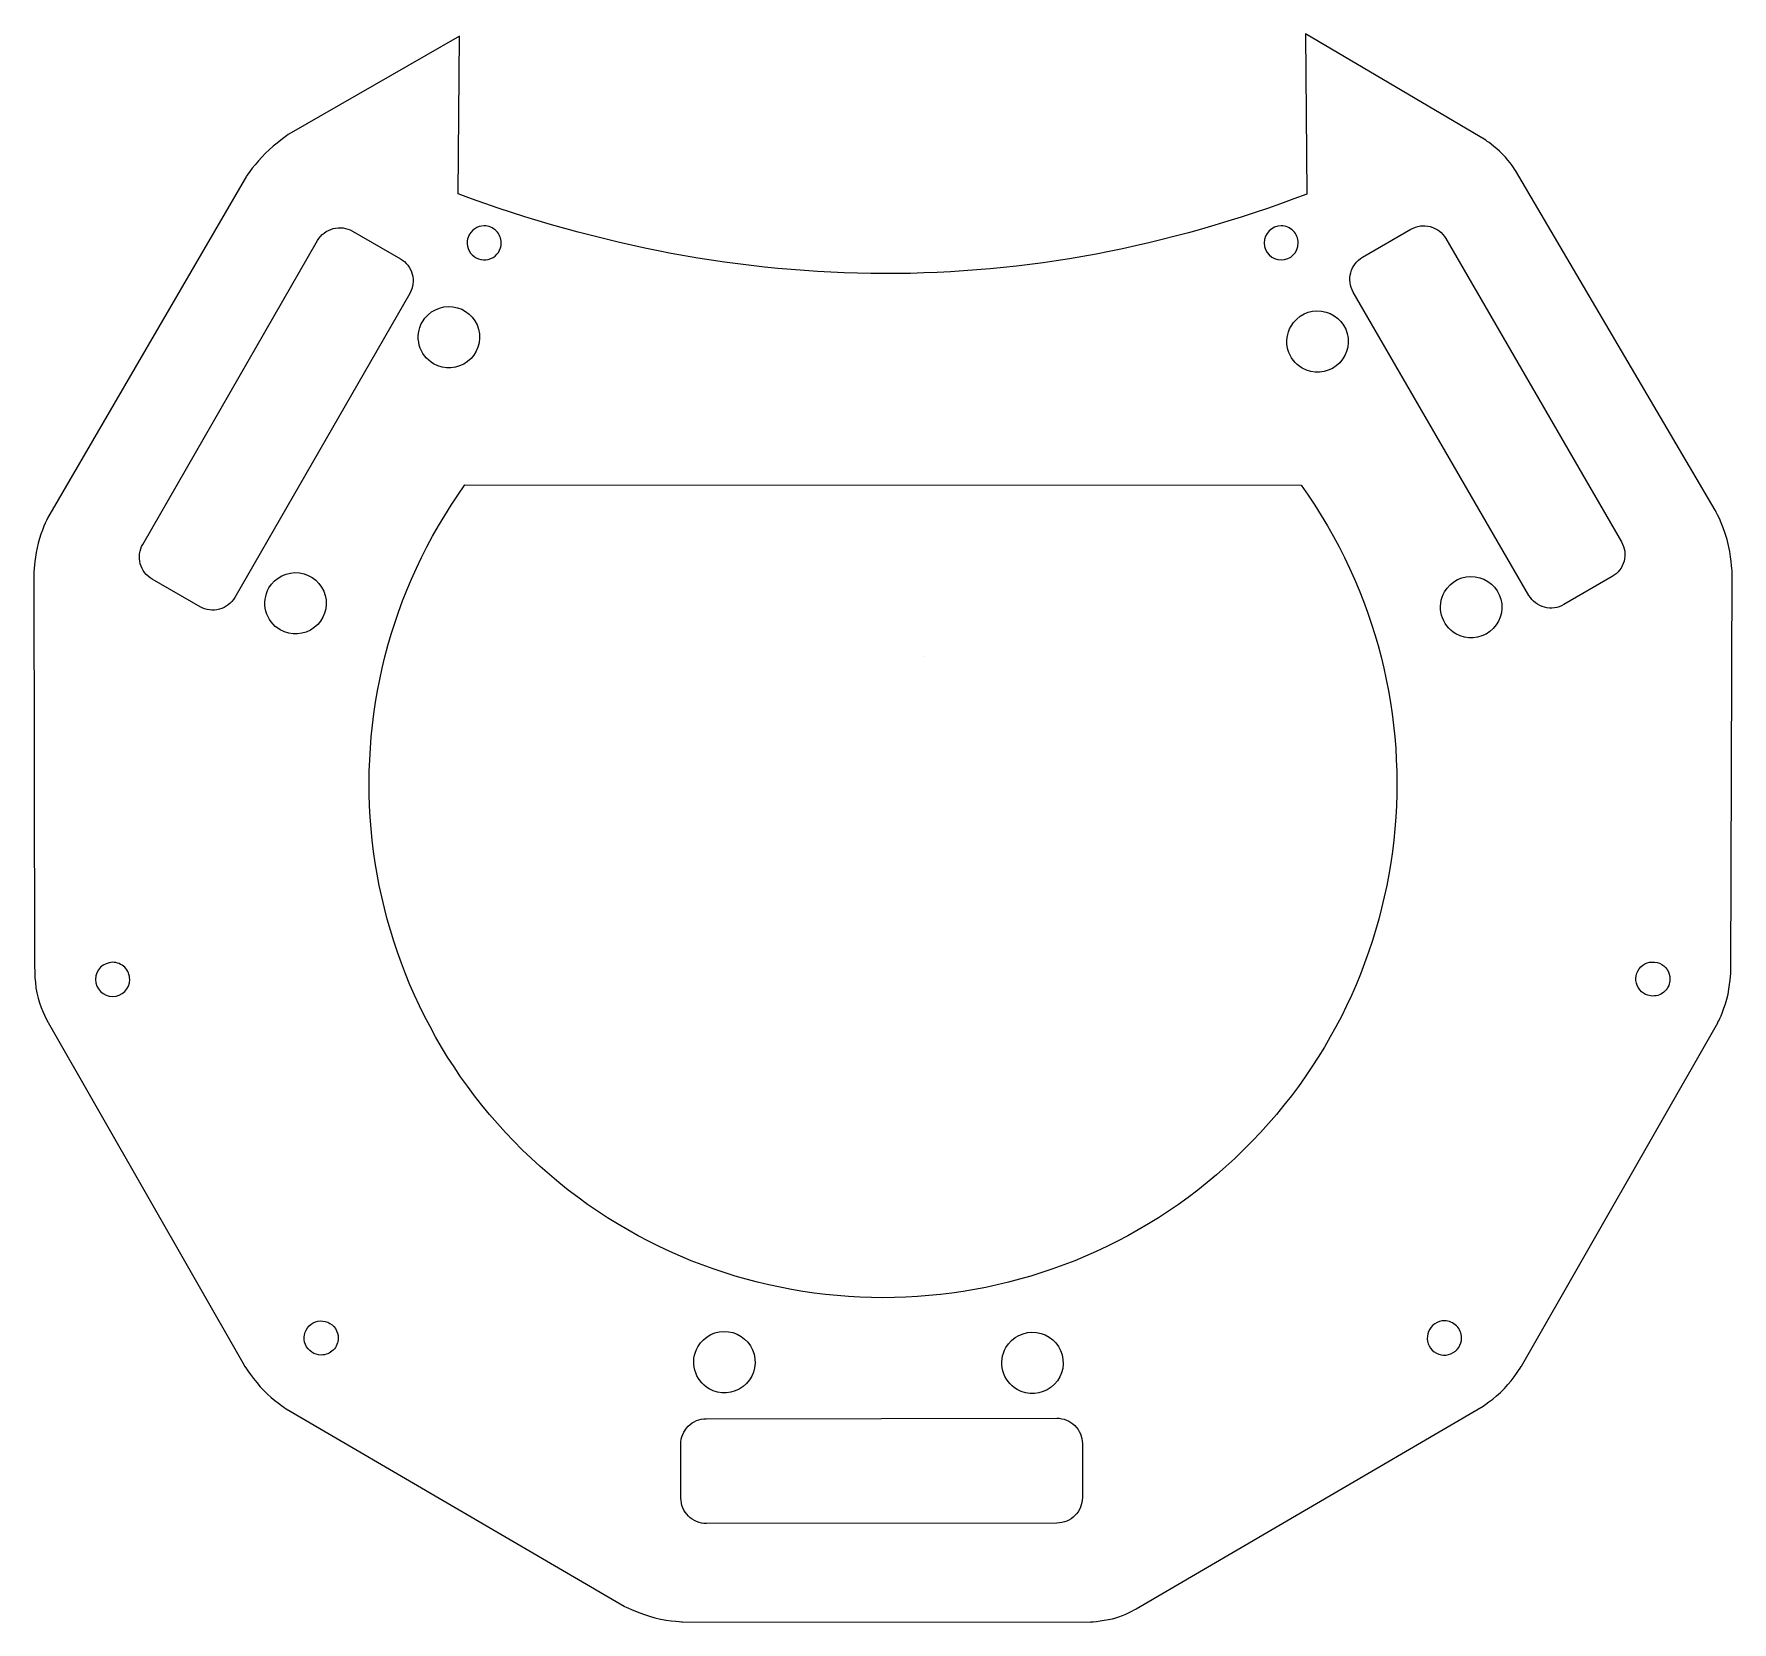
# Model space of a CAD drawing. Extents: x 1 to 211, y 230 to 427.
import ezdxf

# ---------------------------------------------------------------- set-up
doc = ezdxf.new("R2010")
doc.units = 0
doc.layers.get('0').update_dxf_attribs({"linetype": 'CONTINUOUS'})

msp = doc.modelspace()

# ---------------------------------------------------------------- linework, layer by layer
at = {"color": 1}
for points in [[(54.025433, 426.34037), (32.935412, 414.213389)], [(53.849622, 406.83361), (54.025433, 426.34037)], [(180.75654, 413.466449), (158.48721, 426.594833), (158.67554, 406.83138)], [(27.710312, 409.052174), (3.129245, 366.782645)], [(209.07073, 367.809228), (184.43489, 409.715646)], [(14.90929, 363.569205), (36.500705, 401.08756)], [(40.800521, 402.246109), (46.716205, 398.84162)], [(165.547187, 399.02966), (171.518892, 402.488482)], [(175.821957, 401.341898), (197.518096, 363.884024)], [(47.874766, 394.541763), (26.283351, 357.023409)], [(186.096753, 357.268763), (164.400613, 394.726637)], [(54.697783, 370.903396), (157.95113, 370.897212)], [(1.471887, 360.30757), (1.557007, 311.37232)], [(21.983535, 355.864859), (16.067851, 359.269348)], [(196.371523, 359.581001), (190.399817, 356.122179)], [(211.04317, 310.88457), (211.17232, 360.269121)], [(3.215342, 304.52211), (27.432465, 262.19284)], [(185.15199, 262.10316), (209.40627, 304.49211)], [(32.60631, 256.83034), (74.34456, 232.44793)], [(137.59721, 232.12535), (180.14819, 256.9756)], [(84.497741, 255.601323), (127.785296, 255.661785)], [(81.362461, 245.797712), (81.353236, 252.448051)], [(130.938537, 252.51731), (130.947763, 245.866971)], [(127.803258, 242.7137), (84.515702, 242.653237)], [(81.55577, 230.52087), (131.93907, 230.49057)]]:
    msp.add_lwpolyline(points, dxfattribs=at)
for points in [[(57.073532, 402.897947)], [(155.49773, 402.897947)], [(165.547187, 399.02966)], [(49.437915, 391.042208)], [(156.708571, 390.511702)], [(30.496913, 358.18493)], [(175.680926, 357.707418)], [(21.983535, 355.864859)], [(111.46803, 349.704826), (111.46803, 349.704826), (111.46803, 349.704826), (111.46803, 349.704826), (111.46803, 349.704826), (111.46803, 349.704826)], [(11.18748, 311.955114)], [(201.40427, 307.787427)], [(175.654, 267.68872)], [(83.456809, 264.478582)], [(121.502361, 264.387215)], [(36.9421, 263.459886)], [(130.938537, 252.51731)]]:
    msp.add_lwpolyline(points, close=True, dxfattribs=at)
for points in [[(32.935412, 414.213389), (32.935412, 414.213389), (31.241821, 413.041107), (30.053744, 411.857407)], [(182.84215, 411.750554), (181.87454, 412.718162), (180.75654, 413.466449), (180.75654, 413.466449)], [(30.053744, 411.857407), (28.865666, 410.673708), (27.710312, 409.052174), (27.710312, 409.052174)], [(184.43489, 409.715646), (184.43489, 409.715646), (183.80976, 410.782946), (182.84215, 411.750554)], [(158.67554, 406.83138), (124.04217, 393.58154), (88.9861, 393.87258), (53.849622, 406.83361)], [(38.410667, 402.557364), (39.217039, 402.774634), (40.076695, 402.662672), (40.800521, 402.246109)], [(57.073532, 402.897947), (56.222174, 402.897947), (55.454646, 402.385102), (55.128845, 401.59855)], [(58.561931, 402.281433), (58.167183, 402.67618), (57.63179, 402.897947), (57.073532, 402.897947)], [(155.49773, 402.897947), (154.335218, 402.897947), (153.392817, 401.955546), (153.392817, 400.793034)], [(156.986129, 402.281433), (156.591381, 402.67618), (156.055988, 402.897948), (155.49773, 402.897947)], [(171.518892, 402.488482), (172.241559, 402.907052), (173.100906, 403.021401), (173.907887, 402.806375)], [(173.907887, 402.806375), (174.714869, 402.591349), (175.40338, 402.06456), (175.821957, 401.341898)], [(36.500705, 401.08756), (36.917262, 401.811389), (37.604295, 402.340094), (38.410667, 402.557364)], [(55.128845, 401.59855), (54.803045, 400.811997), (54.983132, 399.906636), (55.585133, 399.304635)], [(57.879048, 398.848347), (58.6656, 399.174148), (59.178445, 399.941676), (59.178445, 400.793034)], [(59.178445, 400.793034), (59.178445, 401.351292), (58.956678, 401.886685), (58.561931, 402.281433)], [(153.392817, 400.793034), (153.392817, 399.630522), (154.335218, 398.688121), (155.49773, 398.688121)], [(155.49773, 398.688121), (156.660242, 398.688121), (157.602644, 399.630522), (157.602644, 400.793034)], [(157.602644, 400.793034), (157.602644, 401.351292), (157.380876, 401.886685), (156.986129, 402.281433)], [(46.716205, 398.84162), (47.440031, 398.425057), (47.968734, 397.738015), (48.186006, 396.931635)], [(55.585133, 399.304635), (56.187134, 398.702634), (57.092495, 398.522547), (57.879048, 398.848347)], [(164.082706, 397.115614), (164.29773, 397.922587), (164.82452, 398.61109), (165.547187, 399.02966)], [(48.186006, 396.931635), (48.403279, 396.125256), (48.291322, 395.265593), (47.874766, 394.541763)], [(164.400613, 394.726637), (163.982037, 395.4493), (163.867682, 396.308641), (164.082706, 397.115614)], [(49.437915, 391.042208), (50.204133, 392.369337), (51.694349, 393.10423), (53.213676, 392.904207)], [(53.213676, 392.904207), (54.733003, 392.704184), (55.982236, 391.608636), (56.37886, 390.128415)], [(156.708571, 390.511702), (157.47479, 391.838831), (158.965005, 392.573724), (160.484332, 392.373701)], [(160.484332, 392.373701), (162.003659, 392.173678), (163.252893, 391.07813), (163.649517, 389.597909)], [(49.059409, 388.167174), (48.799332, 389.137794), (48.935485, 390.171974), (49.437915, 391.042208)], [(56.37886, 390.128415), (56.775484, 388.648194), (56.24139, 387.074805), (55.025626, 386.141916)], [(156.330066, 387.636668), (156.069989, 388.607288), (156.206142, 389.641468), (156.708571, 390.511702)], [(50.824721, 385.866574), (49.954488, 386.369004), (49.319486, 387.196555), (49.059409, 388.167174)], [(163.649517, 389.597909), (164.046141, 388.117688), (163.512047, 386.544299), (162.296283, 385.61141)], [(55.025626, 386.141916), (53.809862, 385.209028), (52.151851, 385.100356), (50.824721, 385.866574)], [(158.095378, 385.336068), (157.225144, 385.838498), (156.590143, 386.666048), (156.330066, 387.636668)], [(162.296283, 385.61141), (161.080518, 384.678522), (159.422508, 384.56985), (158.095378, 385.336068)], [(63.978835, 286.73303), (39.880615, 308.321499), (35.882234, 344.583037), (54.697783, 370.903396)], [(157.95113, 370.897212), (176.763324, 344.574456), (172.760321, 308.313427), (148.65935, 286.72803)], [(210.55388, 364.162886), (210.00073, 366.205843), (209.07073, 367.809228), (209.07073, 367.809228)], [(3.129245, 366.782645), (3.129245, 366.782645), (2.367291, 365.202898), (1.997229, 363.71573)], [(1.997229, 363.71573), (1.627167, 362.228562), (1.471887, 360.30757), (1.471887, 360.30757)], [(14.598049, 361.179333), (14.380777, 361.985713), (14.492734, 362.845376), (14.90929, 363.569205)], [(197.518096, 363.884024), (197.936673, 363.161361), (198.051027, 362.30202), (197.836003, 361.495047)], [(211.17232, 360.269121), (211.17232, 360.269121), (211.10702, 362.11993), (210.55388, 364.162886)], [(16.067851, 359.269348), (15.344025, 359.685912), (14.815322, 360.372954), (14.598049, 361.179333)], [(197.836003, 361.495047), (197.620979, 360.688073), (197.09419, 359.99957), (196.371523, 359.581001)], [(30.496913, 358.18493), (31.263131, 359.51206), (32.753347, 360.246953), (34.272674, 360.04693)], [(34.272674, 360.04693), (35.792001, 359.846906), (37.041234, 358.751358), (37.437858, 357.271137)], [(175.680926, 357.707418), (176.447144, 359.034547), (177.93736, 359.76944), (179.456687, 359.569417)], [(179.456687, 359.569417), (180.976014, 359.369394), (182.225247, 358.273846), (182.621871, 356.793625)], [(26.283351, 357.023409), (25.866794, 356.299579), (25.17976, 355.770875), (24.373388, 355.553605)], [(30.118407, 355.309897), (29.858331, 356.280516), (29.994483, 357.314697), (30.496913, 358.18493)], [(37.437858, 357.271137), (37.834482, 355.790917), (37.300388, 354.217528), (36.084624, 353.284639)], [(175.30242, 354.832384), (175.042344, 355.803003), (175.178496, 356.837184), (175.680926, 357.707418)], [(182.621871, 356.793625), (183.018495, 355.313404), (182.484401, 353.740015), (181.268637, 352.807126)], [(188.010822, 355.804286), (187.203841, 356.019312), (186.51533, 356.5461), (186.096753, 357.268763)], [(24.373388, 355.553605), (23.567017, 355.336335), (22.707361, 355.448296), (21.983535, 355.864859)], [(31.883719, 353.009297), (31.013486, 353.511727), (30.378484, 354.339277), (30.118407, 355.309897)], [(177.067733, 352.531784), (176.197499, 353.034214), (175.562497, 353.861764), (175.30242, 354.832384)], [(190.399817, 356.122179), (189.67715, 355.703609), (188.817803, 355.58926), (188.010822, 355.804286)], [(36.084624, 353.284639), (34.86886, 352.35175), (33.210849, 352.243078), (31.883719, 353.009297)], [(181.268637, 352.807126), (180.052873, 351.874238), (178.394862, 351.765566), (177.067733, 352.531784)], [(1.557007, 311.37232), (1.557007, 311.37232), (1.527977, 309.14303), (1.975317, 307.54422)], [(11.18748, 311.955114), (10.024968, 311.955114), (9.082567, 311.012712), (9.082567, 309.8502)], [(12.675879, 311.338599), (12.281131, 311.733346), (11.745738, 311.955114), (11.18748, 311.955114)], [(13.292394, 309.8502), (13.292394, 310.408458), (13.070626, 310.943851), (12.675879, 311.338599)], [(199.459583, 309.086824), (199.133783, 309.873377), (199.31387, 310.778738), (199.915871, 311.380739)], [(199.915871, 311.380739), (200.517872, 311.98274), (201.423233, 312.162827), (202.209786, 311.837027)], [(202.209786, 311.837027), (202.996338, 311.511226), (203.509184, 310.743698), (203.509184, 309.89234)], [(210.53111, 307.42347), (210.95232, 308.99545), (211.04317, 310.88457), (211.04317, 310.88457)], [(9.082567, 309.8502), (9.082567, 308.687688), (10.024968, 307.745287), (11.18748, 307.745287)], [(11.18748, 307.745287), (12.349992, 307.745287), (13.292394, 308.687688), (13.292394, 309.8502)], [(201.40427, 307.787427), (200.552912, 307.787427), (199.785384, 308.300272), (199.459583, 309.086824)], [(202.892669, 308.403941), (202.497921, 308.009194), (201.962528, 307.787427), (201.40427, 307.787427)], [(203.509184, 309.89234), (203.509184, 309.334082), (203.287416, 308.798689), (202.892669, 308.403941)], [(1.975317, 307.54422), (2.422656, 305.94541), (3.215342, 304.52211), (3.215342, 304.52211)], [(209.40627, 304.49211), (209.40627, 304.49211), (210.1099, 305.85149), (210.53111, 307.42347)], [(148.65935, 286.72803), (124.558477, 265.142518), (88.077159, 265.144672), (63.978835, 286.73303)], [(34.997413, 264.759284), (34.671613, 265.545837), (34.8517, 266.451198), (35.453701, 267.053199)], [(35.453701, 267.053199), (36.055702, 267.6552), (36.961063, 267.835287), (37.747616, 267.509487)], [(37.747616, 267.509487), (38.534168, 267.183686), (39.047013, 266.416158), (39.047013, 265.5648)], [(83.456809, 264.478582), (84.223028, 265.805712), (85.713243, 266.540605), (87.23257, 266.340581)], [(87.23257, 266.340581), (88.751897, 266.140558), (90.00113, 265.04501), (90.397754, 263.564789)], [(121.502361, 264.387215), (122.26858, 265.714344), (123.758796, 266.449237), (125.278123, 266.249214)], [(173.69702, 266.381108), (173.36916, 265.589583), (173.550385, 264.678499), (174.156192, 264.072692)], [(175.654, 267.68872), (174.79726, 267.68872), (174.02488, 267.172632), (173.69702, 266.381108)], [(177.151808, 267.068308), (176.754564, 267.465551), (176.215787, 267.68872), (175.654, 267.68872)], [(177.77222, 265.5705), (177.77222, 266.132287), (177.549051, 266.671064), (177.151808, 267.068308)], [(36.9421, 263.459887), (36.090742, 263.459887), (35.323214, 263.972732), (34.997413, 264.759284)], [(39.047013, 265.5648), (39.047013, 265.006542), (38.825246, 264.471149), (38.430499, 264.076401)], [(83.078303, 261.603548), (82.818227, 262.574168), (82.954379, 263.608348), (83.456809, 264.478582)], [(121.123856, 261.512181), (120.863779, 262.482801), (120.999932, 263.516981), (121.502361, 264.387215)], [(125.278123, 266.249214), (126.79745, 266.049191), (128.046683, 264.953643), (128.443307, 263.473422)], [(176.464608, 263.61352), (177.256132, 263.94138), (177.77222, 264.71376), (177.77222, 265.5705)], [(27.432465, 262.19284), (27.432465, 262.19284), (28.712439, 260.23024), (29.859388, 259.07515)], [(38.430499, 264.076401), (38.035751, 263.681654), (37.500358, 263.459886), (36.9421, 263.459886)], [(90.397754, 263.564789), (90.794378, 262.084569), (90.260285, 260.511179), (89.04452, 259.578291)], [(128.443307, 263.473422), (128.839931, 261.993201), (128.305837, 260.419812), (127.090073, 259.486923)], [(174.156192, 264.072692), (174.761999, 263.466885), (175.673083, 263.28566), (176.464608, 263.61352)], [(84.843616, 259.302949), (83.973382, 259.805378), (83.33838, 260.632929), (83.078303, 261.603548)], [(122.889168, 259.211581), (122.018935, 259.714011), (121.383933, 260.541562), (121.123856, 261.512181)], [(183.06798, 259.31837), (184.27291, 260.58927), (185.15199, 262.10316), (185.15199, 262.10316)], [(29.859388, 259.07515), (31.006338, 257.92007), (32.60631, 256.83034), (32.60631, 256.83034)], [(89.04452, 259.578291), (87.828756, 258.645402), (86.170745, 258.53673), (84.843616, 259.302949)], [(127.090073, 259.486923), (125.874309, 258.554035), (124.216298, 258.445363), (122.889168, 259.211581)], [(180.14819, 256.9756), (180.14819, 256.9756), (181.86305, 258.04747), (183.06798, 259.31837)], [(81.353236, 252.448051), (81.352077, 253.283184), (81.682722, 254.084576), (82.272431, 254.675929)], [(82.272431, 254.675929), (82.86214, 255.267282), (83.662608, 255.600156), (84.497741, 255.601323)], [(127.785296, 255.661785), (128.620429, 255.662952), (129.421818, 255.332315), (130.013165, 254.742612)], [(130.013165, 254.742612), (130.604512, 254.152908), (130.937379, 253.352443), (130.938537, 252.51731)], [(82.287834, 243.572411), (81.696486, 244.162114), (81.36362, 244.962579), (81.362461, 245.797712)], [(130.947763, 245.866971), (130.948921, 245.031838), (130.618277, 244.230446), (130.028568, 243.639093)], [(84.515702, 242.653237), (83.680569, 242.652071), (82.879181, 242.982707), (82.287834, 243.572411)], [(130.028568, 243.639093), (129.438859, 243.04774), (128.638391, 242.714866), (127.803258, 242.7137)], [(74.34456, 232.44793), (74.34456, 232.44793), (75.76715, 231.75444), (77.4943, 231.19987)], [(77.4943, 231.19987), (79.22144, 230.64529), (81.55577, 230.52087), (81.55577, 230.52087)], [(131.93907, 230.49057), (131.93907, 230.49057), (134.09596, 230.70255), (135.07399, 230.99095)], [(135.07399, 230.99095), (136.05201, 231.27935), (137.59721, 232.12535), (137.59721, 232.12535)]]:
    msp.add_open_spline(points, degree=3, dxfattribs=at)

doc.saveas('drawing.dxf')
